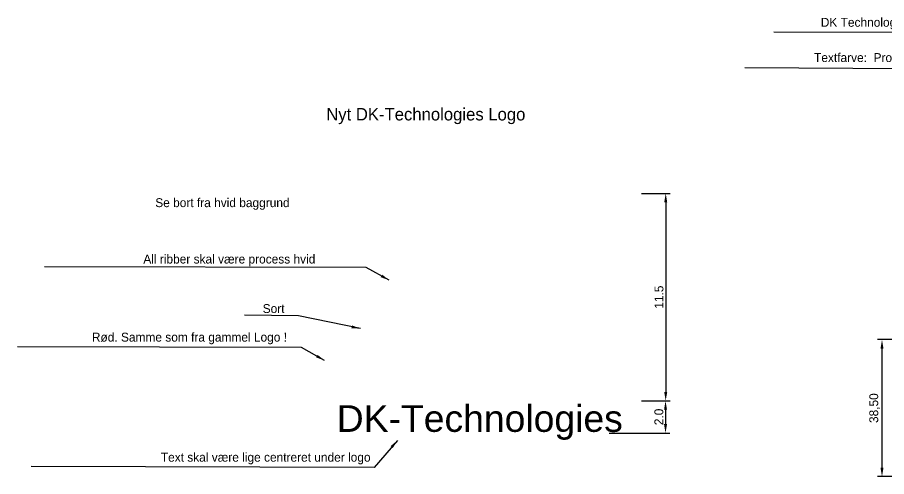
# Model space of a CAD drawing. Header units: millimetres. Extents: x 242 to 973, y 202 to 567.
# Drawn here: x 242.3 to 486.4, y 319.2 to 448.3 of the extents above; entities that cross this region are included whole.
import ezdxf

# ---------------------------------------------------------------- set-up
doc = ezdxf.new("R2010")
doc.units = ezdxf.units.MM
doc.header["$MEASUREMENT"] = 0
doc.layers.add('Folie_dim', color=7, linetype='Continuous', lineweight=20)
doc.layers.add('Folie_head', color=2, linetype='Continuous', lineweight=20)
doc.layers.add('Silketryk_1', color=2, linetype='Continuous')
doc.styles.add('DK-Audio', font='ARIAL.TTF')
doc.dimstyles.new('ISO-25', dxfattribs={"dimtxt": 2.5, "dimasz": 2.5, "dimexe": 1.25, "dimexo": 0.625, "dimtad": 1, "dimzin": 1, "dimtxsty": 'Standard', "dimcen": 2.5, "dimadec": 0, "dimazin": 0, "dimtfac": 1, "dimtmove": 0, "dimatfit": 3, "dimfxl": 0, "dimarcsym": 0})

# ---------------------------------------------------------------- blocks, each defined once
blk = doc.blocks.new('*D58')
at = {"layer": 'DEFPOINTS', "color": 0}
for p in [(504.45, 357.7), (485.15, 319.2), (504.45, 319.2)]:
    blk.add_point(p, dxfattribs=at)
at = {"layer": 'Folie_dim', "color": 0, "lineweight": -2}
for p, q in [((503.82, 357.7), (483.9, 357.7)), ((485.15, 355.2), (485.15, 321.7)), ((503.82, 319.2), (483.9, 319.2))]:
    blk.add_line(p, q, dxfattribs=at)
at = {"layer": 'Folie_dim', "color": 0}
for points in [[(484.73, 355.2), (485.57, 355.2), (485.15, 357.7)], [(484.73, 321.7), (485.57, 321.7), (485.15, 319.2)]]:
    blk.add_solid(points, dxfattribs=at)
at = {"layer": 'Folie_dim', "color": 0, "insert": (483.07, 338.45), "char_height": 2.5, "attachment_point": 5, "rotation": 90}
blk.add_mtext('38,50', dxfattribs=at)
blk = doc.blocks.new('*D85')
at = {"layer": 'DEFPOINTS', "color": 0}
for p in [(416.95, 398.8), (416.95, 340.5), (424.4, 340.5)]:
    blk.add_point(p, dxfattribs=at)
at = {"layer": 'Silketryk_1', "color": 0, "lineweight": -2}
for p, q in [((417.57, 398.8), (425.65, 398.8)), ((424.4, 396.3), (424.4, 343)), ((417.57, 340.5), (425.65, 340.5))]:
    blk.add_line(p, q, dxfattribs=at)
at = {"layer": 'Silketryk_1', "color": 0}
for points in [[(423.98, 396.3), (424.82, 396.3), (424.4, 398.8)], [(423.98, 343), (424.82, 343), (424.4, 340.5)]]:
    blk.add_solid(points, dxfattribs=at)
at = {"layer": 'Silketryk_1', "color": 0, "insert": (422.52, 369.65), "char_height": 2.5, "attachment_point": 5, "rotation": 90}
blk.add_mtext('11.5', dxfattribs=at)
blk = doc.blocks.new('*D88')
at = {"layer": 'DEFPOINTS', "color": 0}
for p in [(418.6, 340.5), (407.85, 331.45), (424.35, 331.45)]:
    blk.add_point(p, dxfattribs=at)
at = {"layer": 'Silketryk_1', "color": 0, "lineweight": -2}
for p, q in [((419.23, 340.5), (425.6, 340.5)), ((424.35, 338), (424.35, 333.95)), ((408.48, 331.45), (425.6, 331.45))]:
    blk.add_line(p, q, dxfattribs=at)
at = {"layer": 'Silketryk_1', "color": 0}
for points in [[(423.93, 338), (424.77, 338), (424.35, 340.5)], [(423.93, 333.95), (424.77, 333.95), (424.35, 331.45)]]:
    blk.add_solid(points, dxfattribs=at)
at = {"layer": 'Silketryk_1', "color": 0, "insert": (422.48, 335.98), "char_height": 2.5, "attachment_point": 5, "rotation": 90}
blk.add_mtext('2.0', dxfattribs=at)

msp = doc.modelspace()

# ---------------------------------------------------------------- texts
at = {"layer": 'Folie_dim', "char_height": 2.5, "attachment_point": 9}
for s, insert in [('DK Technologies Logo', (501.783, 444.9)), ('Textfarve:  Process Hvid', (502.483, 435.7)), ('Se bort fra hvid baggrund', (318.75, 394.2)), ('All ribber skal være process hvid', (325.983, 378.35)), ('Sort', (317.333, 365.15)), ('Rød. Samme som fra gammel Logo !', (318.033, 356.4)), ('Text skal være lige centreret under logo', (341.5, 322.65))]:
    msp.add_mtext(s, dxfattribs=dict(at, insert=insert))
at = {"layer": 'Folie_head', "color": 2}
msp.add_text('Nyt DK-Technologies Logo', height=3.5, dxfattribs=at).set_placement((329.05, 419.317))
at = {"layer": 'Silketryk_1', "style": 'DK-Audio'}
msp.add_text('DK-Technologies', height=7.5, dxfattribs=at).set_placement((331.998, 331.778))

# ---------------------------------------------------------------- dimensions: what is measured, and where the dimension line sits
at = {"layer": 'Folie_dim'}
dim = msp.add_linear_dim(base=(485.15, 319.2), p1=(504.45, 357.7), p2=(504.45, 319.2), angle=90, dimstyle='ISO-25', dxfattribs=at)
dim.commit()
dim.dimension.update_dxf_attribs({"geometry": '*D58', "text_midpoint": (483.067, 338.45)})
at = {"layer": 'Silketryk_1'}
dim = msp.add_linear_dim(base=(424.4, 340.5), p1=(416.95, 398.8), p2=(416.95, 340.5), angle=90, text='11.5', dimstyle='ISO-25', dxfattribs=at)
dim.commit()
dim.dimension.update_dxf_attribs({"geometry": '*D85', "text_midpoint": (424.4, 369.65), "dimtype": 160})
dim = msp.add_linear_dim(base=(424.35, 331.45), p1=(418.6, 340.5), p2=(407.85, 331.45), angle=90, text='2.0', dimstyle='ISO-25', dxfattribs=at)
dim.commit()
dim.dimension.update_dxf_attribs({"geometry": '*D88', "text_midpoint": (422.475, 335.975)})

# ---------------------------------------------------------------- leaders
at = {"layer": 'Folie_dim'}
for points in [[(509.7, 439.6), (505.85, 443.95), (454.75, 444.15)], [(508.95, 431.35), (502.1, 433.8), (446.65, 434.15)], [(346.75, 374.4), (340.25, 378), (249.95, 378.2)], [(338.65, 360.8), (321.25, 364.4), (306.1, 364.6)], [(328.6, 351.85), (322.1, 355.45), (242.3, 355.65)], [(349.05, 329.4), (342.55, 321.8), (246.15, 322)]]:
    msp.add_leader(points, dimstyle='ISO-25', override={"dimgap": 0.625, "dimtad": 0}, dxfattribs=at)

doc.saveas('drawing.dxf')
